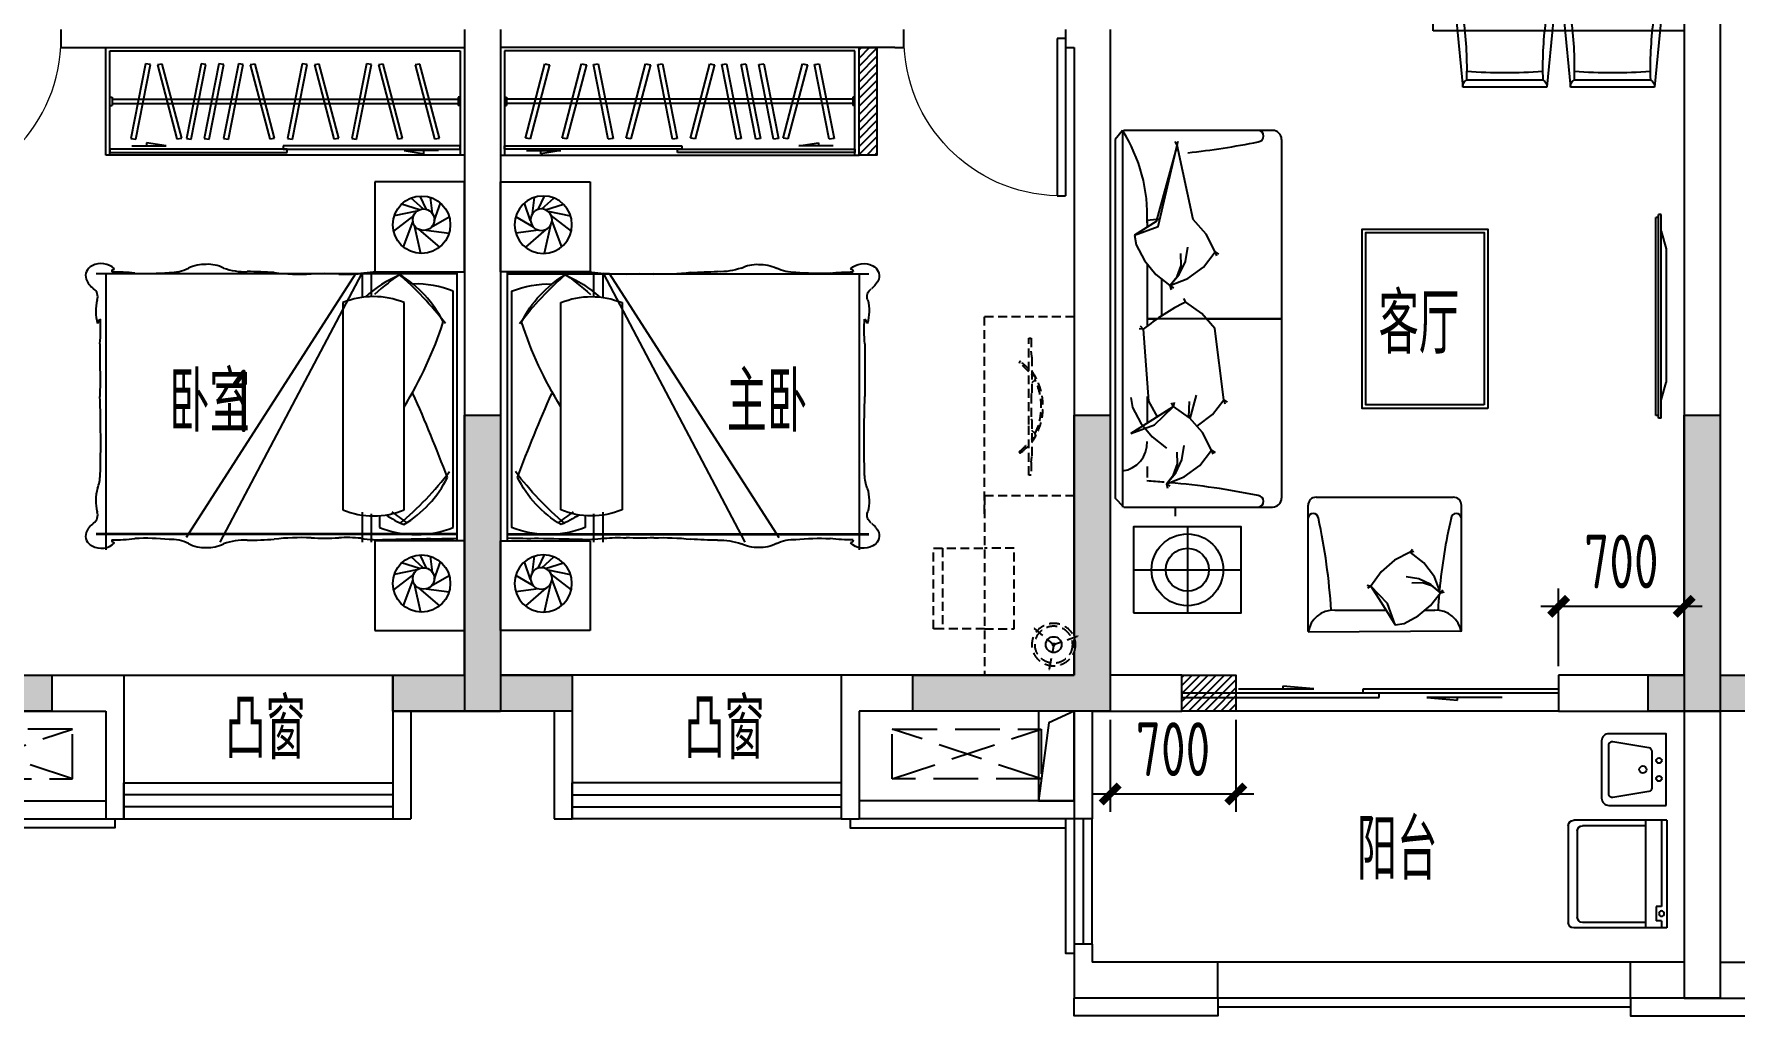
# Model space of a CAD drawing. Extents: x 2378699 to 2462834, y 1041771 to 1211756.
# Drawn here: x 2405536 to 2415019, y 1060899 to 1066374 of the extents above; entities that cross this region are included whole.
import ezdxf

# ---------------------------------------------------------------- set-up
doc = ezdxf.new("R2010")
doc.units = 0
doc.header["$LTSCALE"] = 1000
doc.set_wipeout_variables(frame=1)
doc.linetypes.add('1', pattern=[0.375, 0.25, -0.125])
doc.linetypes.add('DASH', pattern=[0.35, 0.25, -0.1])
doc.layers.get('0').update_dxf_attribs({"linetype": 'CONTINUOUS'})
doc.layers.get('Defpoints').update_dxf_attribs({"color": 6, "linetype": 'CONTINUOUS'})
for name, color, linetype in [('!PboFF-Lamps', 9, 'CONTINUOUS'), ('0p-洞填充', 1, 'CONTINUOUS'), ('A-Lvtry', 5, 'CONTINUOUS'), ('A-外装饰线脚', 7, 'CONTINUOUS'), ('A-洞口', 105, 'CONTINUOUS'), ('A-看线', 105, 'CONTINUOUS'), ('A-空调室外机', 5, 'DASH'), ('A-线脚看线', 9, 'CONTINUOUS'), ('AE-FLOR', 151, 'CONTINUOUS'), ('PUB_HATCH', 8, 'CONTINUOUS'), ('PUB_TEXT', 7, 'CONTINUOUS'), ('WALL', 2, 'CONTINUOUS'), ('WINDOW', 4, 'CONTINUOUS'), ('剪力墙', 6, 'CONTINUOUS'), ('家具', 8, 'CONTINUOUS'), ('栏杆', 142, 'CONTINUOUS')]:
    doc.layers.add(name, color=color, linetype=linetype)
doc.layers.add('A-FUR', color=8, linetype='CONTINUOUS', plot=False)
doc.styles.get("Standard").update_dxf_attribs({"font": 'tssdeng.shx', "bigfont": 'tssdchn.shx'})
doc.styles.add('ZZ', font='tssdeng.shx', dxfattribs={"width": 0.7, "bigfont": 'tssdchn.shx'})
doc.dimstyles.new('TSSD_100_100', dxfattribs={"dimtxt": 300, "dimasz": 100, "dimexe": 100, "dimexo": 250, "dimgap": 100, "dimtad": 1, "dimdec": 0, "dimzin": 0, "dimdsep": 46, "dimtxsty": 'ZZ', "dimblk": 'ARCHTICK', "dimcen": 0, "dimdle": 100, "dimclrd": 256, "dimclrt": 7, "dimadec": 0, "dimazin": 0, "dimtfac": 1, "dimtdec": 0, "dimtix": 1, "dimtmove": 2, "dimatfit": 3, "dimfxl": 0, "dimtolj": 1, "dimtzin": 0, "dimarcsym": 0})

# ---------------------------------------------------------------- blocks, each defined once
blk = doc.blocks.new('ktswaj')
at = {"linetype": 'DASH'}
blk.add_lwpolyline([(15990.1, 179082.6), (15990.1, 178253.3), (16268.4, 178253.3), (16268.4, 179082.6)], close=True, dxfattribs=at)
for points in [[(15990.1, 179082.6), (16268.4, 178253.3)], [(15990.1, 178253.3), (16268.4, 179082.6)]]:
    blk.add_lwpolyline(points, dxfattribs=at)
blk = doc.blocks.new('u5g')
at = {"color": 8, "linetype": 'DASH', "ltscale": 20}
for p, q in [((10502.8, 151826.4), (10512.8, 151826.4)), ((10512.8, 151826.4), (10512.8, 151776.4)), ((12177.7, 151813.9), (10512.8, 151813.9)), ((12187.8, 151826.4), (12177.7, 151826.4)), ((12177.7, 151826.4), (12177.7, 151776.4)), ((10502.8, 151776.4), (10512.8, 151776.4)), ((12177.7, 151788.9), (10512.8, 151788.9)), ((12187.8, 151776.4), (12177.7, 151776.4))]:
    blk.add_line(p, q, dxfattribs=at)
at = {"color": 8, "ltscale": 20}
for p, q in [((10607.7, 151503.4), (10772.9, 151503.4)), ((10772.9, 151503.4), (10677.8, 151484.5)), ((10677.8, 151484.5), (10677.8, 151503.4)), ((11917.6, 151531.4), (12012.7, 151550.3)), ((12082.8, 151531.4), (11917.6, 151531.4)), ((12012.7, 151550.3), (12012.7, 151531.4))]:
    blk.add_line(p, q, dxfattribs=at)
at = {"linetype": 'DASH', "ltscale": 20}
for points in [[(12207.8, 152126.4), (10482.8, 152126.4), (10482.8, 151476.4), (12207.8, 151476.4)], [(10502.8, 151531.4), (11355.3, 151531.4), (11355.3, 151511.4), (10502.8, 151511.4)], [(11335.3, 151511.4), (12187.8, 151511.4), (12187.8, 151491.4), (11335.3, 151491.4)]]:
    blk.add_lwpolyline(points, close=True, dxfattribs=at)
blk.add_lwpolyline([(12187.8, 151476.4), (12187.8, 152106.4), (10502.8, 152106.4), (10502.8, 151476.4)], dxfattribs=at)
at = {"color": 8, "linetype": 'DASH', "ltscale": 20}
for points in [[(10603.3, 151578.7), (10696.8, 152026.6), (10719.8, 152021.8), (10626.3, 151573.9)], [(10780.1, 151578.7), (10873.6, 152026.6), (10896.6, 152021.8), (10803.1, 151573.9)], [(11001.3, 151572.3), (10930.5, 152024.3), (10953.7, 152028), (11024.5, 151576)], [(11087.5, 151578.7), (11181, 152026.6), (11204, 152021.8), (11110.4, 151573.9)], [(11310.5, 151572.3), (11239.7, 152024.3), (11262.9, 152028), (11333.7, 151576)], [(11396.6, 151578.7), (11490.1, 152026.6), (11513.1, 152021.8), (11419.6, 151573.9)], [(11617.8, 151572.3), (11547, 152024.3), (11570.2, 152028), (11641, 151576)], [(11711, 151572.3), (11640.2, 152024.3), (11663.4, 152028), (11734.2, 151576)], [(11796.6, 151572.3), (11725.8, 152024.3), (11749, 152028), (11819.8, 151576)], [(11842.7, 151578.7), (11936.3, 152026.6), (11959.3, 152021.8), (11865.7, 151573.9)], [(12064, 151572.3), (11993.2, 152024.3), (12016.4, 152028), (12087.2, 151576)]]:
    blk.add_lwpolyline(points, close=True, dxfattribs=at)
blk = doc.blocks.new('床-次')
for p, q in [((0, 1250), (-500, 1250)), ((-500, 1250), (-500, 750)), ((0, 750), (0, 1250)), ((-230.3, 1099.5), (-298, 1160.7)), ((-211.2, 1097.1), (-246.7, 1171.4)), ((-179.1, 1074.2), (-189.7, 1163.7)), ((-281.6, 1064.1), (-395.4, 976.5)), ((-264.8, 1087), (-391.3, 1061.6)), ((-251.5, 1094.8), (-351.2, 1125.9)), ((-185.3, 997.5), (-85.7, 1056.5)), ((-168.5, 1032.8), (-133.7, 1131.8)), ((-287.6, 1032.1), (-341.4, 888.3)), ((-279.8, 1009.2), (-244.4, 851.5)), ((-253.8, 985.3), (-140.1, 886)), ((-212.8, 981.5), (-86.3, 964.7)), ((-40, 738.5), (-2054.4, 738.5)), ((-40, 738.5), (-2054.4, 738.5)), ((-1999.7, 738.5), (-1999.7, -801.2)), ((-608.2, 738.5), (-1552.4, -732.5)), ((-575.1, 738.5), (-1363.6, -758.2)), ((-570.6, 738.5), (-570.6, 606)), ((-519.8, 738.5), (-519.8, 615.5)), ((-500, 750), (0, 750)), ((-40, -750), (-40, 750)), ((-40, 750), (0, 750)), ((0, 750), (0, -750)), ((-678.3, 577.3), (-678.3, -578.2)), ((-336.3, -578.2), (-336.3, 577.3)), ((-63, -675.7), (-63, 640.9)), ((-570.6, -590.9), (-570.6, -758.2)), ((-519.8, -600.4), (-519.8, -758.2)), ((-473.4, -610.8), (-473.4, -675.7)), ((-40, -711.5), (-2054.4, -711.5)), ((-40, -715.5), (-2054.4, -715.5)), ((0, -750), (-500, -750)), ((-500, -750), (-500, -1250)), ((0, -750), (-40, -750)), ((0, -1250), (0, -750)), ((-230.3, -900.5), (-298, -839.3)), ((-211.2, -902.9), (-246.7, -828.6)), ((-179.1, -925.8), (-189.7, -836.3)), ((-281.6, -935.9), (-395.4, -1023.5)), ((-264.8, -913), (-391.3, -938.4)), ((-251.5, -905.2), (-351.2, -874.1)), ((-185.3, -1002.5), (-85.7, -943.5)), ((-168.5, -967.2), (-133.7, -868.2)), ((-287.6, -967.9), (-341.4, -1111.7)), ((-279.8, -990.8), (-244.4, -1148.5)), ((-253.8, -1014.7), (-140.1, -1114)), ((-212.8, -1018.5), (-86.3, -1035.3)), ((-500, -1250), (0, -1250))]:
    blk.add_line(p, q)
for centre, radius in [((-239.3, 1011.5), 160), ((-228.1, 1039.5), 60), ((-239.3, -988.5), 160), ((-228.1, -960.5), 60)]:
    blk.add_circle(centre, radius)
for centre, radius, start, end in [((-2050.6, 726), 61.8, 114.65516, 197.05817), ((-2025.4, 689.2), 106, 45.78413, 118.72126), ((-1950.6, 749.2), 16, 93.39574, 183.44183), ((-1636.1, 955.2), 209.3, 267.15615, 297.45765), ((-1447.1, 581), 209.9, 87.96316, 116.12762), ((-1430.8, 599), 192, 63.04698, 92.64916), ((-1225.8, 1105.3), 355.3, 250.60635, 272.32801), ((-1983, 763.6), 138.4, 203.70607, 231.95597), ((-1965.7, -466.9), 1215.2, 83.96781, 90.04075), ((-1770.2, 1899.8), 1160.2, 266.64954, 276.11997), ((-1221.3, -1525.3), 2275.6, 85.96877, 89.74947), ((-909.2, 2045.3), 1309.4, 263.33019, 272.35813), ((-778.2, -773.7), 1512.6, 87.0776, 92.9224), ((-655.9, 1541.2), 805.5, 266.782, 275.59148), ((-480.7, 163.8), 583.8, 86.03666, 99.53314), ((-58.4, 47), 749.3, 113.83469, 131.46224), ((532.5, -530), 1548.8, 124.57489, 131.88808), ((-774.9, -20652.4), 21401.2, 88.49238, 89.10433), ((-1546.8, -636.7), 1810.6, 37.31306, 49.42063), ((-689.8, 185.7), 637.9, 26.40883, 59.00025), ((-268.2, 142.5), 539, 67.62117, 92.10241), ((-160, -2198.1), 2939.9, 87.66163, 91.01156), ((-2098.3, 610.2), 53.6, 340.23108, 55.86441), ((-1819.9, 531), 236, 164.99871, 197.18078), ((-507.3, 161.9), 449.1, 67.62117, 112.37883), ((-2002.9, 452.2), 43.4, 129.07345, 167.94605), ((-2962.5, 430.3), 933.9, 354.95264, 3.41649), ((-2185.6, 1136.9), 2172.2, 328.3558, 342.10444), ((5743.4, 272.5), 7776, 179.44258, 181.07566), ((-1219.9, 79.3), 812.7, 176.67233, 181.72422), ((-9950.5, -199.5), 7922.3, 358.6733, 1.8401), ((-7673.2, -3224.4), 8087.9, 20.45865, 24.04845), ((-1523.8, 732.7), 1810.6, 309.96455, 322.68694), ((-1819.9, -528), 236, 162.81922, 195.00129), ((-2329.2, -362.3), 299.6, 341.30518, 356.04213), ((-666.8, -113.7), 637.9, 300.99975, 333.59117), ((-1983, -760.6), 138.4, 128.04403, 156.29393), ((-2098.3, -607.2), 53.6, 304.13559, 19.76892), ((-507.3, -162.9), 449.1, 247.62117, 292.37883), ((-35.4, 25), 749.3, 237.46377, 246.16531), ((555.5, 626), 1548.8, 231.63721, 235.42511), ((-2050.6, -723), 61.8, 162.94183, 245.34484), ((-1950.6, -746.2), 16, 176.55817, 266.60426), ((-1965.7, 469.9), 1215.2, 269.95925, 276.03219), ((-1770.2, -1896.8), 1160.2, 83.88003, 93.35046), ((-1636.1, -952.2), 209.3, 62.54235, 92.84385), ((-1225.8, -1102.3), 355.3, 87.67199, 109.39365), ((-1221.3, 1528.3), 2275.6, 270.25053, 274.03123), ((-909.2, -2042.3), 1309.4, 87.64187, 96.66981), ((-778.2, 776.7), 1512.6, 267.0776, 272.9224), ((-655.9, -1538.2), 805.5, 84.40852, 93.218), ((-480.7, -160.8), 583.8, 260.46686, 273.96334), ((-268.2, -177.3), 539, 247.62117, 292.37883), ((-774.9, 20655.4), 21401.2, 270.89567, 271.50762), ((-160, 2201.1), 2939.9, 268.98844, 272.33837), ((-2025.4, -686.2), 106, 241.27874, 314.21587), ((-1447.1, -578), 209.9, 243.87238, 272.03684), ((-1430.8, -596), 192, 267.35084, 296.95302)]:
    blk.add_arc(centre, radius, start, end)
at = {"text_generation_flag": 4, "width": 0.8, "flags": 9}
for tag, p in [('XSIZE', (-239.3, 1011.5)), ('YSIZE', (-239.3, 1011.5)), ('XSIZE', (-239.3, -988.5)), ('YSIZE', (-239.3, -988.5))]:
    blk.add_attdef(tag, p, '', height=0.5, rotation=180, dxfattribs=at)
blk = doc.blocks.new('$TCHSYS$WIN2D')
for p, q in [((-0.5, 0.5), (0.5, 0.5)), ((-0.5, 0.5), (-0.5, -0.5)), ((0.5, 0.5), (0.5, -0.5)), ((0.5, 0.1667), (-0.5, 0.1667)), ((0.5, -0.1667), (-0.5, -0.1667)), ((-0.5, -0.5), (0.5, -0.5))]:
    blk.add_line(p, q)
blk = doc.blocks.new('$DorLib2D$00000001')
for p, q in [((0.45, 0.975), (0.5, 0.975)), ((0.45, 0), (0.45, 0.975)), ((0.5, 0), (0.5, 0.975)), ((0.5, 0), (0.45, 0))]:
    blk.add_line(p, q)
at = {"lineweight": 13}
blk.add_arc((0.475, 0), 0.975, 91.4693, 180, dxfattribs=at)
blk = doc.blocks.new('a3huxing0323')
at = {"layer": 'A-看线'}
blk.add_lwpolyline([(9907.6, 160734.8), (11407.6, 160734.8)], dxfattribs=at)
at = {"layer": 'WALL'}
for p, q in [((9557.6, 164334.8), (9557.6, 164234.8)), ((12007.6, 164334.8), (12007.6, 160534.8)), ((9557.6, 164234.8), (9607.6, 164234.8)), ((9607.6, 164234.8), (11807.6, 164234.8)), ((11807.6, 164234.8), (11807.6, 160734.8)), ((8607.6, 160734.8), (9907.6, 160734.8)), ((9907.6, 160734.8), (9907.6, 160134.8)), ((11407.6, 160734.8), (11807.6, 160734.8)), ((11407.6, 160734.8), (11407.6, 160134.8)), ((8607.6, 160534.8), (9807.6, 160534.8)), ((9807.6, 160534.8), (9807.6, 159934.8)), ((11507.6, 160534.8), (12007.6, 160534.8)), ((11507.6, 160534.8), (11507.6, 159934.8)), ((9907.6, 159934.8), (9907.6, 160134.8)), ((11407.6, 160134.8), (11407.6, 159934.8)), ((9807.6, 159934.8), (9907.6, 159934.8)), ((11407.6, 159934.8), (11507.6, 159934.8))]:
    blk.add_line(p, q, dxfattribs=at)
at = {"layer": '栏杆'}
for points in [[(8607.6, 160034.8), (9807.6, 160034.8)], [(8607.6, 159934.8), (9807.6, 159934.8)]]:
    blk.add_lwpolyline(points, dxfattribs=at)
at = {"layer": 'A-FUR', "extrusion": (0, 0, -1), "xscale": 1.159400000004098, "yscale": 0.9230999999854248, "zscale": -1}
blk.add_blockref('u5g', (-23961.3, 23806.9), dxfattribs=at)
at = {"layer": 'A-FUR', "extrusion": (-1.25171e-07, -4.56361e-07, 1)}
blk.add_blockref('床-次', (11807.6, 162234.8), dxfattribs=at)
at = {"layer": 'A-空调室外机', "rotation": 90}
blk.add_blockref('ktswaj', (187875.6, 144166.4), dxfattribs=at)
at = {"layer": 'WINDOW'}
for name, p, xscale, yscale, zscale in [('$DorLib2D$00000001', (9107.6, 164284.8), -900, -900, -900), ('$TCHSYS$WIN2D', (10657.6, 160034.8), 1500, 200, 1500)]:
    blk.add_blockref(name, p, dxfattribs=dict(at, xscale=xscale, yscale=yscale, zscale=zscale))
at = {"layer": 'PUB_TEXT', "width": 0.7}
for s, height, p in [('卧室', 337.59, (10161.2, 162089.4)), ('1', 350, (10505.2, 162089.4)), ('凸窗', 337.59, (10474, 160267.3))]:
    blk.add_text(s, height=height, dxfattribs=at).set_placement(p)
blk = doc.blocks.new('a3+huxing0323')
at = {"layer": 'WALL'}
for p, q in [((-22014.3, 149885.5), (-22014.3, 140985.5)), ((-22214.3, 149685.5), (-22214.3, 141085.5)), ((-22214.3, 141085.5), (-22914.3, 141085.5)), ((-22014.3, 140985.5), (-22014.3, 139285.5)), ((-22914.3, 140885.5), (-22214.3, 140885.5)), ((-22214.3, 140885.5), (-22214.3, 139485.5)), ((-22214.3, 139485.5), (-22514.3, 139485.5)), ((-22014.3, 139285.5), (-22514.3, 139285.5))]:
    blk.add_line(p, q, dxfattribs=at)
blk = doc.blocks.new('jgjlq030328')
at = {"layer": 'PUB_HATCH'}
for points in [[(-280335, 9661.9), (-280135, 9661.9), (-280135, 8211.9), (-279235, 8211.9), (-279235, 8011.9), (-280335, 8011.9)], [(-277335, 8011.9), (-277335, 8211.9), (-276935, 8211.9), (-276935, 9661.9), (-276735, 9661.9), (-276735, 8211.9), (-276335, 8211.9), (-276335, 8011.9)], [(-273535, 8211.9), (-273535, 9661.9), (-273335, 9661.9), (-273335, 8011.9), (-274435, 8011.9), (-274435, 8211.9)], [(-270335, 8011.9), (-270335, 8211.9), (-270135, 8211.9), (-270135, 9661.9), (-269935, 9661.9), (-269935, 8211.9), (-269735, 8211.9), (-269735, 8011.9)]]:
    blk.add_hatch(color=256, dxfattribs=at).paths.add_polyline_path(points)
at = {"layer": '剪力墙'}
for points in [[(-280335, 9661.9), (-280135, 9661.9), (-280135, 8211.9), (-279235, 8211.9), (-279235, 8011.9), (-280335, 8011.9)], [(-273535, 8211.9), (-273535, 9661.9), (-273335, 9661.9), (-273335, 8011.9), (-274435, 8011.9), (-274435, 8211.9)]]:
    blk.add_lwpolyline(points, close=True, dxfattribs=at)
for points in [[(-277335, 8011.9), (-277335, 8211.9), (-276935, 8211.9), (-276935, 9661.9), (-276735, 9661.9), (-276735, 8211.9), (-276335, 8211.9), (-276335, 8011.9), (-277335, 8011.9), (-276735, 8011.9)], [(-270335, 8011.9), (-270335, 8211.9), (-270135, 8211.9), (-270135, 9661.9), (-269935, 9661.9), (-269935, 8211.9), (-269735, 8211.9), (-269735, 8011.9), (-270335, 8011.9), (-269935, 8011.9)], [(-273335, 8211.9), (-273335, 8211.9)]]:
    blk.add_lwpolyline(points, dxfattribs=at)
blk = doc.blocks.new('ssxianjiao0329')
at = {"layer": 'A-外装饰线脚'}
for points in [[(-26413.7, 132898.2), (-26413.7, 132798.2), (-27213.7, 132798.2), (-27213.7, 132898.2)], [(-24113.7, 132898.2), (-24113.7, 132798.2), (-23313.7, 132798.2), (-23313.7, 132898.2)]]:
    blk.add_lwpolyline(points, dxfattribs=at)
at = {"layer": 'A-线脚看线'}
for points in [[(-32563.7, 133898.2), (-32563.7, 133848.2), (-33763.7, 133848.2)], [(-28463.7, 133898.2), (-28463.7, 133848.2), (-27263.7, 133848.2)], [(-27213.7, 133898.2), (-27263.7, 133898.2), (-27263.7, 133148.2), (-27213.7, 133148.2)], [(-24113.7, 132848.2), (-26413.7, 132848.2)]]:
    blk.add_lwpolyline(points, dxfattribs=at)
blk = doc.blocks.new('A$C40FB7DD8')
at = {"layer": 'A-FUR'}
for p, q in [((41.5, 2879.3), (0, 2829.3)), ((41.5, 2879.3), (41.5, 780.5)), ((878.2, 2880.5), (48.2, 2880.5)), ((878.2, 2880.5), (48.2, 2880.5)), ((0, 2829.3), (0, 830.5)), ((928.2, 2830.5), (928.2, 830.5)), ((928.2, 2830.5), (928.2, 830.5)), ((178.2, 2380.5), (178.2, 2340.1)), ((178.2, 2380.5), (178.2, 2340.1)), ((178.2, 2136.3), (178.2, 1788.7)), ((178.2, 2136.3), (178.2, 1788.7)), ((258.2, 2052.9), (258.2, 1846.2)), ((258.2, 2052.9), (258.2, 1846.2)), ((928.2, 1830.5), (178.2, 1830.5)), ((178.2, 1830.5), (234.9, 1830.5)), ((928.2, 1830.5), (178.2, 1830.5)), ((178.2, 1830.5), (234.9, 1830.5)), ((508.2, 1830.5), (928.2, 1830.5)), ((508.2, 1830.5), (928.2, 1830.5)), ((178.2, 1396.7), (178.2, 1246.9)), ((178.2, 1396.7), (178.2, 1246.9)), ((178.2, 1005.8), (178.2, 945.4)), ((178.2, 1005.8), (178.2, 945.4)), ((48.2, 780.5), (0, 830.5)), ((48.2, 780.5), (878.2, 780.5)), ((48.2, 780.5), (878.2, 780.5)), ((1075.8, 88.2), (1075.8, 790.2)), ((1120.8, 835.2), (1885.8, 835.2)), ((1930.8, 88.2), (1930.8, 790.2)), ((403.2, 670.5), (403.2, 190.5)), ((403.2, 670.5), (403.2, 190.5)), ((103.2, 430.5), (703.2, 430.5)), ((1224.3, 205.2), (1511.1, 205.2)), ((1728.1, 205.2), (1782.4, 205.2)), ((1930.8, 88.2), (1076.9, 82.1))]:
    blk.add_line(p, q, dxfattribs=at)
for points in [[(108.7, 2296.4), (240.3, 2344.4), (346.7, 2797.9), (228.5, 2371.8), (108.7, 2296.4)], [(108.7, 2296.4), (240.3, 2344.4), (346.7, 2797.9), (228.5, 2371.8), (108.7, 2296.4)], [(346.7, 2797.9), (335.5, 2818.2)], [(346.7, 2797.9), (335.5, 2818.2)], [(346.7, 2797.9), (351.9, 2820.8)], [(346.7, 2797.9), (351.9, 2820.8)], [(558.7, 2203.4), (508, 2301.4), (436, 2383.9), (346.7, 2797.9)], [(558.7, 2203.4), (508, 2301.4), (436, 2383.9), (346.7, 2797.9)], [(108.7, 2296.4), (116.7, 2242), (163.4, 2154.2), (227.2, 2077.4), (306.1, 2015.1)], [(108.7, 2296.4), (116.7, 2242), (163.4, 2154.2), (227.2, 2077.4), (306.1, 2015.1)], [(306.1, 2015.1), (358.2, 2076.9), (392.2, 2149.6), (406.1, 2229.1)], [(306.1, 2015.1), (358.2, 2076.9), (392.2, 2149.6), (406.1, 2229.1)], [(306.1, 2015.1), (406.1, 2054.1), (492.6, 2118.4), (558.7, 2203.4), (577.5, 2190.4)], [(306.1, 2015.1), (406.1, 2054.1), (492.6, 2118.4), (558.7, 2203.4), (577.5, 2190.4)], [(306.1, 2015.1), (346.8, 2066.1), (367.7, 2128.1), (367.2, 2193.4)], [(306.1, 2015.1), (346.8, 2066.1), (367.7, 2128.1), (367.2, 2193.4)], [(558.7, 2203.4), (564.9, 2180.8)], [(558.7, 2203.4), (564.9, 2180.8)], [(306.1, 2015.1), (312.3, 1992.4)], [(306.1, 2015.1), (324.9, 2002.1)], [(306.1, 2015.1), (312.3, 1992.4)], [(306.1, 2015.1), (324.9, 2002.1)], [(394.2, 1922.8), (383.8, 1943.3)], [(394.2, 1922.8), (383.8, 1943.3)], [(606, 1379.1), (555.5, 1776.4), (483.5, 1858.8), (394.2, 1922.8)], [(606, 1379.1), (555.5, 1776.4), (483.5, 1858.8), (394.2, 1922.8)], [(157, 1771.5), (133.8, 1775)], [(157, 1771.5), (133.8, 1775)], [(157, 1771.5), (140.8, 1789.4)], [(157, 1771.5), (140.8, 1789.4)], [(157, 1771.5), (185.8, 1370.1), (234.4, 1282.6)], [(157, 1771.5), (185.8, 1370.1), (234.4, 1282.6)], [(88.4, 1390.3), (96.4, 1335.9), (143.1, 1248.1), (206.9, 1171.3), (285.8, 1109)], [(88.4, 1390.3), (96.4, 1335.9), (143.1, 1248.1), (206.9, 1171.3), (285.8, 1109)], [(88.4, 1190.3), (220, 1238.3), (326.4, 1341.9), (208.2, 1265.8), (88.4, 1190.3)], [(88.4, 1190.3), (220, 1238.3), (326.4, 1341.9), (208.2, 1265.8), (88.4, 1190.3)], [(326.4, 1341.9), (315.2, 1362.1)], [(326.4, 1341.9), (315.2, 1362.1)], [(326.4, 1341.9), (331.6, 1364.7)], [(326.4, 1341.9), (331.6, 1364.7)], [(538.4, 1097.4), (487.7, 1195.4), (415.6, 1277.8), (326.4, 1341.9)], [(538.4, 1097.4), (487.7, 1195.4), (415.6, 1277.8), (326.4, 1341.9)], [(411, 1282.1), (415.4, 1368.5)], [(411, 1282.1), (415.4, 1368.5)], [(419, 1274.8), (454.1, 1405)], [(419, 1274.8), (454.1, 1405)], [(459.1, 1232.4), (542.6, 1295.7), (606, 1379.1)], [(459.1, 1232.4), (542.6, 1295.7), (606, 1379.1)], [(606, 1379.1), (624.9, 1365.3)], [(606, 1379.1), (612.4, 1355.7)], [(606, 1379.1), (624.9, 1365.3)], [(606, 1379.1), (612.4, 1355.7)], [(285.8, 909), (337.8, 970.9), (371.8, 1043.5), (385.7, 1123)], [(285.8, 909), (337.8, 970.9), (371.8, 1043.5), (385.7, 1123)], [(285.8, 909), (385.8, 948.1), (472.2, 1012.4), (538.4, 1097.4), (557.1, 1084.4)], [(285.8, 909), (385.8, 948.1), (472.2, 1012.4), (538.4, 1097.4), (557.1, 1084.4)], [(285.8, 909), (326.5, 960), (347.4, 1022.1), (346.9, 1087.3)], [(285.8, 909), (326.5, 960), (347.4, 1022.1), (346.9, 1087.3)], [(538.4, 1097.4), (544.5, 1074.7)], [(538.4, 1097.4), (544.5, 1074.7)], [(285.8, 909), (291.9, 886.4)], [(285.8, 909), (304.5, 896)], [(285.8, 909), (291.9, 886.4)], [(285.8, 909), (304.5, 896)], [(335.5, 780.5), (335.5, 730.5)], [(1645.6, 529.3), (1557.4, 483.7), (1483.2, 418.8), (1425.6, 338.5)], [(1815.1, 302), (1780, 391.9), (1722.1, 469.8), (1645.6, 529.3), (1657.4, 546.2)], [(1645.6, 529.3), (1666, 534.9)], [(1815.1, 302), (1759.5, 348.8), (1694.1, 379.4), (1622.5, 391.9)], [(1425.6, 338.5), (1405, 343.2)], [(1425.6, 338.5), (1407.4, 328.4)], [(1562, 124.3), (1518.8, 242.7), (1425.6, 338.5), (1494.1, 232.2), (1562, 124.3)], [(1562, 124.3), (1610.9, 131.5), (1689.9, 173.5), (1759.1, 230.9), (1815.1, 302)], [(1815.1, 302), (1769.3, 338.6), (1713.4, 357.4), (1654.7, 356.9)], [(1815.1, 302), (1826.9, 318.8)], [(1815.1, 302), (1835.5, 307.5)]]:
    blk.add_lwpolyline(points, dxfattribs=at)
for points in [[(2077.4, 1330.5), (1377.4, 1330.5), (1377.4, 2330.5), (2077.4, 2330.5)], [(2057.4, 1350.5), (1397.4, 1350.5), (1397.4, 2310.5), (2057.4, 2310.5)], [(103.2, 190.5), (703.2, 190.5), (703.2, 670.5), (103.2, 670.5)], [(103.2, 190.5), (703.2, 190.5), (703.2, 670.5), (103.2, 670.5)]]:
    blk.add_lwpolyline(points, close=True, dxfattribs=at)
for radius in [200, 200, 120, 120]:
    blk.add_circle((403.2, 430.5), radius, dxfattribs=at)
for centre, radius, start, end in [((-691.2, 2409.1), 870.5, 357.129, 32.68925), ((-691.2, 2409.1), 870.5, 357.129, 32.68925), ((796.2, 2848.5), 32, 272.87671, 87.12329), ((796.2, 2848.5), 32, 272.87671, 87.12329), ((878.2, 2830.5), 50, 0, 90), ((878.2, 2830.5), 50, 0, 90), ((-79.7, 7198.9), 4469.4, 276.22845, 281.32246), ((-79.7, 7198.9), 4469.4, 276.22845, 281.32246), ((17.7, 4838), 2462.8, 273.73773, 275.43738), ((17.7, 4838), 2462.8, 273.73773, 275.43738), ((893.1, 878.9), 1157, 115.54225, 129.51011), ((893.1, 878.9), 1157, 115.54225, 129.51011), ((20.8, 1137.9), 157.6, 277.53796, 2.71358), ((20.8, 1137.9), 157.6, 277.53796, 2.71358), ((-20, -2497.3), 3428.8, 85.0947, 86.69097), ((-20, -2497.3), 3428.8, 85.0947, 86.69097), ((-55.1, -3291.8), 4223.3, 78.34832, 85.12174), ((-55.1, -3291.8), 4223.3, 78.34832, 85.12174), ((796.2, 812.4), 32, 272.87671, 87.12329), ((796.2, 812.4), 32, 272.87671, 87.12329), ((878.2, 830.5), 50, 270, 0), ((878.2, 830.5), 50, 270, 0), ((1120.8, 790.2), 45, 90, 180), ((1120.8, 790.2), 45, 90, 180), ((1885.8, 790.2), 45, 0, 90), ((1104.6, 716.4), 28.8, 2.87671, 177.12329), ((1104.6, 716.4), 28.8, 2.87671, 177.12329), ((-2199, -8.8), 3410.7, 3.59076, 12.30096), ((-2199, -8.8), 3410.7, 3.59076, 12.30096), ((4880.8, 26.8), 3085.9, 167.06015, 174.57772), ((1902.1, 716.4), 28.8, 2.87671, 177.12329), ((4880.8, 26.8), 3085.9, 175.0947, 176.69097), ((1217.6, 63.5), 141.9, 87.28642, 172.46204), ((1789.1, 63.5), 141.9, 7.53796, 92.71358)]:
    blk.add_arc(centre, radius, start, end, dxfattribs=at)
blk = doc.blocks.new('chair4')
at = {"linetype": 'DASH', "ltscale": 200}
for p, q in [((-470, 210.5), (-470, -210.5)), ((-426.4, 250.4), (-410.4, 248.9)), ((-426.4, -250.4), (-410.4, -248.9))]:
    blk.add_line(p, q, dxfattribs=at)
at = {"ltscale": 20}
for p, q in [((-388.8, 247), (-371.7, 245.5)), ((-364.8, 269), (0, 234.3)), ((-40, 213.8), (-40, -213.8)), ((0, 234.3), (0, -234.3)), ((-388.8, -247), (-371.7, -245.5)), ((-364.8, -269), (0, -234.3))]:
    blk.add_line(p, q, dxfattribs=at)
at = {"linetype": 'DASH', "ltscale": 200, "extrusion": (0, 0, -1)}
for centre, start_param, end_param in [((-430, 210.5), 3.926991, 5.586837), ((-430, -210.5), 2.267145, 3.926991)]:
    blk.add_ellipse(centre, major_axis=(28.3, 28.3), ratio=1, start_param=start_param, end_param=end_param, dxfattribs=at)
at = {"ltscale": 20, "extrusion": (0, 0, -1)}
for centre, major_axis, ratio, start_param, end_param in [((-365.9, 237.3), (5.66, -5.66), 1, 0.914477, 2.702691), ((-440.3, 264.1), (50.3, 50.3), 1, 0.774487, 1.131895), ((-365.2, 265), (2.83, 2.83), 1, 3.91608, 5.586837), ((-124.5, 1886.5), (-1792.2, 85), 0.932857, 4.621064, 4.803714), ((-2032.8, -2.5), (-3, 2384.1), 0.819086, 1.481782, 1.659811), ((-6.5, 197.7), (26.3, 26.3), 1, 4.375488, 5.671939), ((-365.9, -237.3), (5.66, 5.66), 1, 3.580494, 5.368708), ((-440.3, -264.1), (50.3, -50.3), 1, -1.131895, -0.774487), ((-365.2, -265), (2.83, -2.83), 1, 0.696349, 2.367105), ((-124.5, -1886.5), (1792.2, 85), 0.932857, 4.621064, 4.803714), ((-6.5, -197.7), (26.3, 26.3), 1, 2.182042, 3.478494)]:
    blk.add_ellipse(centre, major_axis=major_axis, ratio=ratio, start_param=start_param, end_param=end_param, dxfattribs=at)
blk = doc.blocks.new('canzhuo01')
for p, q in [((38356.8, 175032.9), (36956.8, 175032.9)), ((38356.8, 174332.9), (38356.8, 175032.9)), ((36956.8, 174332.9), (38356.8, 174332.9))]:
    blk.add_line(p, q)
at = {"extrusion": (0, 0, -1), "xscale": -1, "zscale": -1, "rotation": 270}
for p in [(-37356.8, 175346.8), (-37956.8, 175346.8)]:
    blk.add_blockref('chair4', p, dxfattribs=at)
at = {"xscale": -1, "rotation": 90}
for p in [(37356.8, 174018.9), (37956.8, 174018.9)]:
    blk.add_blockref('chair4', p, dxfattribs=at)
blk = doc.blocks.new('32Y54')
at = {"linetype": 'DASH', "ltscale": 20}
for p, q in [((-6911.2, 151548.5), (-6911.2, 152682.5)), ((-6911.2, 151548.5), (-6911.2, 152682.5)), ((-6896.2, 152682.5), (-6911.2, 152682.5)), ((-6896.2, 151548.5), (-6896.2, 152682.5)), ((-6926.5, 151563.5), (-6926.5, 152666.1)), ((-6911.2, 152666.1), (-6926.5, 152666.1)), ((-6896.2, 152590), (-6868.9, 152491.4)), ((-6868.9, 152491.4), (-6868.9, 151747.1)), ((-6896.2, 151648.5), (-6868.9, 151747.1)), ((-6896.2, 151548.5), (-6911.2, 151548.5))]:
    blk.add_line(p, q, dxfattribs=at)
at = {"linetype": 'ByBlock', "ltscale": 20}
blk.add_line((-6911.2, 151563.5), (-6926.5, 151563.5), dxfattribs=at)
blk = doc.blocks.new('__附着_A10-SGT-95户型_TEN24QEP_设计区$0$A-Toilet-9')
for p, q in [((-300, 0), (-300, 520)), ((-270, 550), (270, 550)), ((-240, 500), (240, 500)), ((300, 0), (300, 520)), ((-270, 120), (-270, 470)), ((270, 120), (270, 470)), ((-300, 120), (300, 120)), ((-300, 30), (180, 30)), ((-300, 0), (300, 0)), ((180, 60), (260, 60)), ((180, 30), (180, 60)), ((260, 30), (260, 60)), ((260, 30), (300, 30))]:
    blk.add_line(p, q)
blk.add_circle((220, 30), 15)
for centre, start, end in [((-270, 520), 90, 180), ((-240, 470), 90, 180), ((240, 470), 0, 90), ((270, 520), 0, 90)]:
    blk.add_arc(centre, 30, start, end)
blk = doc.blocks.new('__附着_A10-SGT-95户型_TEN24QEP_设计区$0$A-Kitchen-9')
at = {"ltscale": 0.6}
blk.add_line((400, -320), (400, 0), dxfattribs=at)
blk.add_lwpolyline([(400, 0), (0, 0), (0, -320, 0.414214), (40, -360), (360, -360, 0.414214), (400, -320)], format="xyb", dxfattribs=at)
blk.add_lwpolyline([(400, 0), (0, 0), (0, -320, 0.414214), (40, -360), (360, -360, 0.414214), (400, -320)], format="xyb", dxfattribs=at)
blk.add_lwpolyline([(322.8, -96.7), (356.1, -296.7, -0.463455), (336.4, -320), (63.6, -320, -0.463455), (43.9, -296.7), (77.2, -96.7, -0.366629), (96.9, -80), (303.1, -80, -0.366629)], format="xyb", close=True, dxfattribs=at)
blk.add_lwpolyline([(322.8, -96.7), (356.1, -296.7, -0.463455), (336.4, -320), (63.6, -320, -0.463455), (43.9, -296.7), (77.2, -96.7, -0.366629), (96.9, -80), (303.1, -80, -0.366629)], format="xyb", close=True, dxfattribs=at)
for centre, radius in [((150, -40), 15), ((250, -40), 15), ((200, -130), 20)]:
    blk.add_circle(centre, radius, dxfattribs=at)
blk = doc.blocks.new('$DorLib2D$00000131')
at = {"color": 0, "linetype": 'Continuous'}
for p, q in [((0.15, 0.125), (0.2319, 0.1973)), ((0.2319, 0.1973), (0.2319, 0.125)), ((-0.5, 0.125), (-0.5, 0)), ((0.0192, 0.125), (-0.5, 0.125)), ((0.0192, 0), (0.0192, 0.125)), ((0.35, 0.125), (0.15, 0.125)), ((-0.5, 0), (0.0192, 0)), ((-0.024, 0), (0.5, 0)), ((-0.024, -0.125), (-0.024, 0)), ((0.5, 0), (0.5, -0.125)), ((-0.35, -0.125), (-0.15, -0.125)), ((-0.2319, -0.1973), (-0.2319, -0.125)), ((-0.15, -0.125), (-0.2319, -0.1973)), ((0.5, -0.125), (-0.024, -0.125))]:
    blk.add_line(p, q, dxfattribs=at)
blk = doc.blocks.new('!pboFF-Reading lamp-H_W_L-T-01')
at = {"linetype": '1', "ltscale": 0.2}
blk.add_wipeout([(-78.8, -61.6), (-75.8, -65.2), (-74.1, -67.1), (-71.9, -69.5), (-70.1, -71.3), (-67.4, -73.9), (-65.5, -75.5), (-63.7, -77.1), (-54.2, -84), (-54.2, -84), (-40.3, -91.5), (-33.3, -94.3), (-25.5, -96.7), (-18, -98.4), (-9.2, -99.6), (0, -100), (7.1, -99.7), (17.7, -98.4), (26.7, -96.4), (34.7, -93.8), (42.5, -90.5), (50.8, -86.1), (58.1, -81.4), (69.1, -72.3), (74.8, -66.4), (79.3, -61), (85.6, -51.7), (92.7, -37.5), (95.8, -28.6), (97.4, -22.7), (99.6, -9.4), (100, 0), (99.5, 9.8), (97.8, 20.9), (95.5, 29.8), (92.5, 38.1), (89.1, 45.4), (79.4, 60.8), (68.7, 72.6), (61.2, 79.1), (50.8, 86.1), (36.9, 92.9), (28.1, 96), (16.5, 98.6), (9.6, 99.5), (-13.9, 99), (-21.4, 97.7), (-21.4, 97.7), (-32.7, 94.5), (-40.5, 91.4), (-49, 87.2), (-54.1, 84.1), (-62.7, 77.9), (-77, 63.8), (-82.8, 56), (-87, 49.3), (-90.6, 42.3), (-94.5, 32.8), (-97.9, 20.6), (-99.7, 7.4), (-100, 0), (-99.3, -12), (-98.4, -18), (-96.4, -26.5), (-93.7, -35), (-89.1, -45.4)], dxfattribs=at).dxf.layer = '家具'
at = {"layer": '!PboFF-Lamps'}
blk.add_circle((0, 0), 36.7, dxfattribs=at)
at = {"layer": '家具', "linetype": '1', "ltscale": 0.2}
for p, q in [((4.4, -7.7), (-62, 107.4)), ((4.4, 7.7), (-61.5, -106.5)), ((-8.9, 0), (123.2, 0))]:
    blk.add_line(p, q, dxfattribs=at)
at = {"layer": '家具', "const_width": 4.44}
for points in [[(-47.8, 82.8), (-61.4, 106.3)], [(94.8, 0), (121.9, 0)], [(-47.3, -81.9), (-60.8, -105.4)]]:
    blk.add_lwpolyline(points, dxfattribs=at)
at = {"layer": '家具', "linetype": '1', "ltscale": 0.2}
for radius in [100, 86.7]:
    blk.add_circle((0, 0), radius, dxfattribs=at)
blk = doc.blocks.new('_ArchTick')
at = {"color": 0, "linetype": 'ByBlock', "const_width": 0.4}
blk.add_lwpolyline([(-0.5, -0.5), (0.5, 0.5)], dxfattribs=at)
blk = doc.blocks.new('*D180')
at = {"layer": '0p-洞填充', "color": 0, "lineweight": -2}
for p, q in [((2411536, 1062550.2), (2411536, 1062037)), ((2412236.4, 1062550.2), (2412236.4, 1062037))]:
    blk.add_line(p, q, dxfattribs=at)
at = {"layer": '0p-洞填充', "lineweight": -2}
blk.add_line((2412336.4, 1062137), (2411436, 1062137), dxfattribs=at)
at = {"layer": 'Defpoints', "color": 0}
for p in [(2411536, 1062800.2), (2412236.4, 1062800.2), (2411536, 1062137)]:
    blk.add_point(p, dxfattribs=at)
at = {"layer": '0p-洞填充', "lineweight": -2, "xscale": 100, "yscale": 100, "zscale": 100, "rotation": 180}
blk.add_blockref('_ArchTick', (2411536, 1062137), dxfattribs=at)
at = {"layer": '0p-洞填充', "lineweight": -2, "xscale": 100, "yscale": 100, "zscale": 100}
blk.add_blockref('_ArchTick', (2412236.4, 1062137), dxfattribs=at)
at = {"layer": '0p-洞填充', "color": 7, "insert": (2411886.2, 1062387), "char_height": 300, "attachment_point": 5, "style": 'ZZ'}
blk.add_mtext('\\A1;700', dxfattribs=at)
blk = doc.blocks.new('*D181')
at = {"layer": '0p-洞填充', "color": 0, "lineweight": -2}
for p, q in [((2414036, 1062849.3), (2414036, 1063283.4)), ((2414736, 1062849.3), (2414736, 1063283.4))]:
    blk.add_line(p, q, dxfattribs=at)
at = {"layer": '0p-洞填充', "lineweight": -2}
blk.add_line((2413936, 1063183.4), (2414836, 1063183.4), dxfattribs=at)
at = {"layer": 'Defpoints', "color": 0}
for p in [(2414736, 1063183.4), (2414036, 1062599.3), (2414736, 1062599.3)]:
    blk.add_point(p, dxfattribs=at)
at = {"layer": '0p-洞填充', "lineweight": -2, "xscale": 100, "yscale": 100, "zscale": 100, "rotation": 180}
blk.add_blockref('_ArchTick', (2414036, 1063183.4), dxfattribs=at)
at = {"layer": '0p-洞填充', "lineweight": -2, "xscale": 100, "yscale": 100, "zscale": 100}
blk.add_blockref('_ArchTick', (2414736, 1063183.4), dxfattribs=at)
at = {"layer": '0p-洞填充', "color": 7, "insert": (2414386, 1063433.4), "char_height": 300, "attachment_point": 5, "style": 'ZZ'}
blk.add_mtext('\\A1;700', dxfattribs=at)

msp = doc.modelspace()

# ---------------------------------------------------------------- hatches: boundary and pattern name
at = {"layer": '0p-洞填充'}
h = msp.add_hatch(dxfattribs=at)
h.set_pattern_fill('ANSI31', color=256, scale=10)
h.paths.add_polyline_path([(2410235.8, 1066299.3), (2410135.9, 1066299.3), (2410135.9, 1065699.3), (2410235.8, 1065699.3)])
h = msp.add_hatch(dxfattribs=at)
h.set_pattern_fill('ANSI31', color=256, scale=10)
h.paths.add_polyline_path([(2411936, 1062799.3), (2412236.4, 1062799.3), (2412236.4, 1062599.3), (2411936, 1062599.3)])

# ---------------------------------------------------------------- linework, layer by layer
for points in [[(2410135.9, 1066299.3), (2410235.8, 1066299.3), (2410235.8, 1065699.3), (2410135.9, 1065699.3)], [(2411936, 1062799.3), (2412236.4, 1062799.3), (2412236.4, 1062599.3), (2411936, 1062599.3)]]:
    msp.add_lwpolyline(points, close=True, dxfattribs=at)
at = {"layer": 'A-洞口'}
msp.add_lwpolyline([(2411136, 1062599.3), (2411136, 1062099.3), (2411336, 1062099.3), (2411336, 1062599.3)], close=True, dxfattribs=at)
msp.add_lwpolyline([(2411336, 1062599.3), (2411193.1, 1062533.5), (2411136, 1062099.3)], dxfattribs=at)
at = {"layer": 'A-看线'}
msp.add_lwpolyline([(2410036, 1062799.3), (2408536, 1062799.3)], dxfattribs=at)
at = {"layer": 'AE-FLOR'}
for points in [[(2411336, 1061999.3), (2411336, 1061299.3)], [(2411436, 1061299.3), (2411436, 1061999.3)], [(2414436, 1061199.3), (2412136, 1061199.3)], [(2414436, 1060999.3), (2412136, 1060999.3)]]:
    msp.add_lwpolyline(points, dxfattribs=at)
at = {"layer": 'WALL'}
for p, q in [((2414936, 1071599.3), (2414936, 1062699.3)), ((2414736, 1071399.3), (2414736, 1062799.3)), ((2410386, 1066299.3), (2410386, 1066399.3)), ((2411286, 1066399.3), (2411286, 1066299.3)), ((2411536, 1066399.3), (2411536, 1062799.3)), ((2410336, 1066299.3), (2410386, 1066299.3)), ((2411286, 1066299.3), (2411336, 1066299.3)), ((2411336, 1066299.3), (2411336, 1062799.3)), ((2408536, 1062799.3), (2408536, 1062199.3)), ((2410036, 1062799.3), (2410036, 1062199.3)), ((2411336, 1062799.3), (2410036, 1062799.3)), ((2411936, 1062799.3), (2411536, 1062799.3)), ((2411936, 1062599.3), (2411936, 1062799.3)), ((2414736, 1062799.3), (2414036, 1062799.3)), ((2414036, 1062799.3), (2414036, 1062599.3)), ((2414936, 1062699.3), (2414936, 1060999.3)), ((2408436, 1062599.3), (2408436, 1061999.3)), ((2410136, 1062599.3), (2410136, 1061999.3)), ((2411336, 1062599.3), (2410136, 1062599.3)), ((2411336, 1062599.3), (2411336, 1061999.3)), ((2411436, 1062599.3), (2411936, 1062599.3)), ((2411436, 1062599.3), (2411436, 1061999.3)), ((2414036, 1062599.3), (2414736, 1062599.3)), ((2414736, 1062599.3), (2414736, 1061199.3)), ((2408536, 1061999.3), (2408536, 1062199.3)), ((2410036, 1062199.3), (2410036, 1061999.3)), ((2408436, 1061999.3), (2408536, 1061999.3)), ((2410036, 1061999.3), (2410136, 1061999.3)), ((2411436, 1061999.3), (2411336, 1061999.3)), ((2411336, 1061299.3), (2411336, 1060999.3)), ((2411436, 1061299.3), (2411336, 1061299.3)), ((2411436, 1061299.3), (2411436, 1061199.3)), ((2412136, 1061199.3), (2411436, 1061199.3)), ((2412136, 1060999.3), (2412136, 1061199.3)), ((2414736, 1061199.3), (2414436, 1061199.3)), ((2414436, 1060999.3), (2414436, 1061199.3)), ((2412136, 1060999.3), (2411336, 1060999.3)), ((2414936, 1060999.3), (2414436, 1060999.3))]:
    msp.add_line(p, q, dxfattribs=at)
at = {"layer": 'WINDOW'}
msp.add_line((2414036, 1062599.3), (2411936, 1062599.3), dxfattribs=at)
at = {"layer": '家具', "linetype": '1', "ltscale": 0.2}
for p, q in [((2410836, 1063698.9, 0.1), (2410836, 1064798.3, 0.1)), ((2411336, 1064798.3), (2410836, 1064798.3)), ((2411081.7, 1064196.3, 0.1), (2411081.7, 1064678.3, 0.1)), ((2411081.7, 1064678.3, 0.1), (2411095.2, 1064678.3, 0.1)), ((2411095.2, 1064678.3, 0.1), (2411095.2, 1064606, 0.1)), ((2411099.1, 1064573.2, 0.1), (2411099.1, 1064369.4, 0.1)), ((2411099.1, 1064369.4, 0.1), (2411095.2, 1064364.3, 0.1)), ((2411095.2, 1064364.3, 0.1), (2411095.2, 1064228.3, 0.1)), ((2411095.2, 1064228.3, 0.1), (2411099.1, 1064223.2, 0.1)), ((2411099.1, 1064223.2, 0.1), (2411099.1, 1064019.4, 0.1)), ((2411081.7, 1063914.3, 0.1), (2411081.7, 1064196.3, 0.1)), ((2411095.2, 1063986.6, 0.1), (2411095.2, 1063914.3, 0.1)), ((2411095.2, 1063914.3, 0.1), (2411081.7, 1063914.3, 0.1)), ((2411336, 1063799.4), (2410836, 1063799.4))]:
    msp.add_line(p, q, dxfattribs=at)
at = {"layer": '家具', "linetype": '1', "ltscale": 0.2, "elevation": 0.1}
for points in [[(2411104, 1064469.2), (2411099.1, 1064465.4)], [(2411116.9, 1064446.5), (2411099.1, 1064428.9)], [(2411116.9, 1064146.1), (2411099.1, 1064163.7)], [(2411104, 1064123.4), (2411099.1, 1064127.2)]]:
    msp.add_lwpolyline(points, dxfattribs=at)
at = {"layer": '家具', "linetype": '1', "ltscale": 0.2}
for points in [[(2410836, 1063058.4), (2410550.6, 1063058.4), (2410550.6, 1063508.4), (2410836, 1063508.4)], [(2410836, 1063058.4), (2411000.6, 1063058.4), (2411000.6, 1063508.4), (2410836, 1063508.4)]]:
    msp.add_lwpolyline(points, dxfattribs=at)
msp.add_lwpolyline([(2410600.6, 1063058.4), (2410550.6, 1063058.4), (2410550.6, 1063508.4), (2410600.6, 1063508.4)], close=True, dxfattribs=at)
for centre, radius, start, end in [((2410844, 1064559.6, 0.1), 255.4, 3.03609, 10.46458), ((2411033.8, 1064543.4, 0.1), 4.65, 50.20434, 230.20434), ((2410692.6, 1064133.8, 0.1), 528.4, 42.57231, 50.20434), ((2410707.3, 1064133.8, 0.1), 528.4, 44.8799, 51.4617), ((2410809.5, 1064296.3, 0.1), 352.1, 325.31535, 34.68465), ((2410651.5, 1064196.3, 0.1), 528.4, 31.09581, 32.10994), ((2411106.1, 1064455.3, 0.1), 14, 320.94208, 98.41481), ((2410809.5, 1064296.3, 0.1), 342.1, 333.9596, 26.0404), ((2411106.1, 1064137.3, 0.1), 14, 261.58519, 39.05792), ((2411033.8, 1064043.5, 0.1), 4.65, 129.79566, 309.79566), ((2410692.6, 1064453, 0.1), 528.4, 309.79566, 317.42769), ((2410707.3, 1064453, 0.1), 528.4, 308.5383, 315.1201), ((2410651.5, 1064396.3, 0.1), 528.4, 327.89006, 328.90419), ((2410844, 1064033, 0.1), 255.4, 349.53542, 356.96391)]:
    msp.add_arc(centre, radius, start, end, dxfattribs=at)
at = {"layer": '栏杆'}
for points in [[(2411336, 1062099.3), (2410136, 1062099.3)], [(2411336, 1061999.3), (2410136, 1061999.3)], [(2411386, 1061999.3), (2411386, 1061299.3)]]:
    msp.add_lwpolyline(points, dxfattribs=at)

# ---------------------------------------------------------------- block references
for name, p in [('a3huxing0323', (2396128.4, 902064.5)), ('A$C40FB7DD8', (2411563.2, 1062956.5))]:
    msp.add_blockref(name, p)
at = {"layer": 'A-FUR', "xscale": -1}
msp.add_blockref('canzhuo01', (2451692.8, 892058.4), dxfattribs=at)
at = {"layer": 'A-FUR', "color": 8, "linetype": 'DASH', "ltscale": 0.4}
msp.add_blockref('32Y54', (2421504.9, 912684.7), dxfattribs=at)
at = {"layer": 'A-Lvtry', "rotation": 270}
msp.add_blockref('__附着_A10-SGT-95户型_TEN24QEP_设计区$0$A-Kitchen-9', (2414635.8, 1062473.3), dxfattribs=at)
at = {"layer": 'A-Lvtry', "extrusion": (0, 0, -1), "zscale": -1, "rotation": 270}
msp.add_blockref('__附着_A10-SGT-95户型_TEN24QEP_设计区$0$A-Toilet-9', (-2414640, 1061690.3), dxfattribs=at)
at = {"layer": 'A-空调室外机', "extrusion": (0, 0, -1), "zscale": -1, "rotation": 90}
msp.add_blockref('ktswaj', (-2232068, 1046230.9), dxfattribs=at)
at = {"layer": 'WINDOW', "rotation": 180}
for name, p, xscale, yscale, zscale in [('$DorLib2D$00000001', (2410836, 1066349.3), -900, 900, -900), ('$DorLib2D$00000131', (2412986, 1062699.3), 2100, -200, 2100), ('$TCHSYS$WIN2D', (2409286, 1062099.3), 1500, -200, 1500)]:
    msp.add_blockref(name, p, dxfattribs=dict(at, xscale=xscale, yscale=yscale, zscale=zscale))

# ---------------------------------------------------------------- texts
at = {"layer": 'PUB_TEXT', "width": 0.7}
for s, p in [('客厅', (2413032.2, 1064591.3)), ('主卧', (2409397.6, 1064153.9)), ('凸窗', (2409162.1, 1062331.9)), ('阳台', (2412911.4, 1061658.6))]:
    msp.add_text(s, height=337.59, dxfattribs=at).set_placement(p)

# ---------------------------------------------------------------- dimensions: what is measured, and where the dimension line sits
at = {"layer": '0p-洞填充'}
dim = msp.add_linear_dim(base=(2411536, 1062137), p1=(2412236.4, 1062800.2), p2=(2411536, 1062800.2), dimstyle='TSSD_100_100', dxfattribs=at)
dim.commit()
dim.dimension.update_dxf_attribs({"geometry": '*D180', "text_midpoint": (2411886.2, 1062387)})

# ---------------------------------------------------------------- next in the draw order: linework, layer by layer
at = {"layer": 'WALL'}
for p, q in [((2407936, 1066399.3), (2407936, 1062599.3)), ((2408136, 1066299.3), (2408136, 1062799.3)), ((2410336, 1066299.3), (2408136, 1066299.3)), ((2408536, 1062799.3), (2408136, 1062799.3)), ((2408436, 1062599.3), (2407936, 1062599.3))]:
    msp.add_line(p, q, dxfattribs=at)

# ---------------------------------------------------------------- next in the draw order: block references
at = {"xscale": -1}
msp.add_blockref('a3+huxing0323', (2392721.6, 921713.8), dxfattribs=at)
at = {"layer": 'A-FUR', "xscale": 1.159400000004098, "yscale": 0.9230999999854248}
msp.add_blockref('u5g', (2395982.3, 925871.5), dxfattribs=at)
at = {"layer": 'A-FUR', "extrusion": (-1.25171e-07, 4.56361e-07, -1), "zscale": -1.000000000000007}
msp.add_blockref('床-次', (-2408136, 1064299.3, 0.1), dxfattribs=at)

# ---------------------------------------------------------------- next in the draw order: block references
msp.add_blockref('ssxianjiao0329', (2438549.7, 928101.1))
at = {"layer": '剪力墙'}
msp.add_blockref('jgjlq030328', (2684871, 1054587.4, 0), dxfattribs=at)

# ---------------------------------------------------------------- next in the draw order: dimensions: what is measured, and where the dimension line sits
at = {"layer": '0p-洞填充'}
dim = msp.add_linear_dim(base=(2414736, 1063183.4), p1=(2414036, 1062599.3), p2=(2414736, 1062599.3), dimstyle='TSSD_100_100', dxfattribs=at)
dim.commit()
dim.dimension.update_dxf_attribs({"geometry": '*D181', "text_midpoint": (2414386, 1063433.4)})

# ---------------------------------------------------------------- next in the draw order: block references
at = {"layer": '家具', "linetype": '1', "ltscale": 0.2, "xscale": 1.199999999999999, "yscale": 1.199999999999999, "zscale": 1.199999999999999, "rotation": 259.7013852111016}
msp.add_blockref('!pboFF-Reading lamp-H_W_L-T-01', (2411220.9, 1062970), dxfattribs=at)

# ---------------------------------------------------------------- next in the draw order: linework, layer by layer
at = {"layer": '家具', "linetype": '1', "ltscale": 0.2}
msp.add_lwpolyline([(2411336, 1062799.3), (2411336, 1063799.4), (2410836, 1063799.4), (2410836, 1062799.3)], close=True, dxfattribs=at)

doc.saveas('drawing.dxf')
